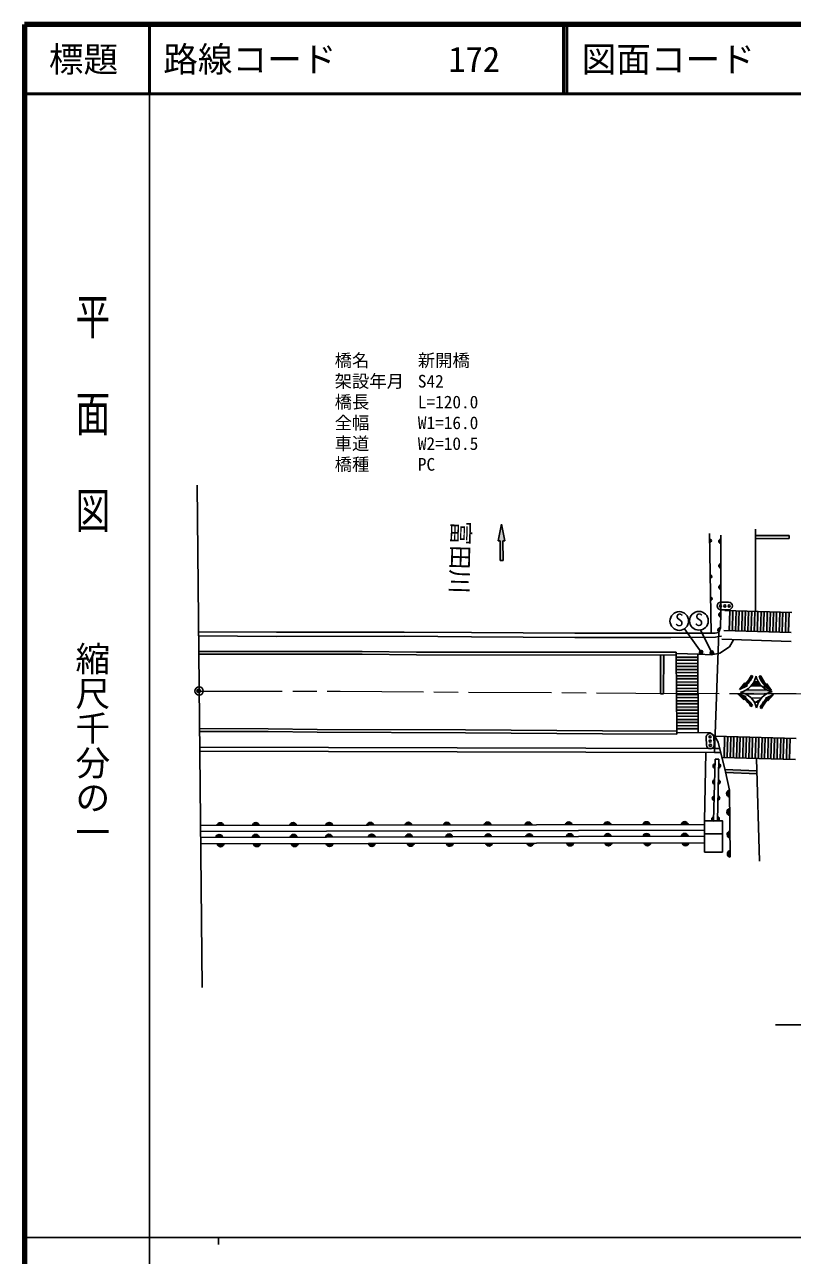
# Model space of a CAD drawing. Units: millimetres at full size, sheet at 1:1000; details may follow other scales. Extents: x 40000 to 680000, y 20000 to 380000.
# Drawn here: x 40000 to 150796, y 202409 to 380000 of the extents above; entities that cross this region are included whole.
import ezdxf
from ezdxf.enums import TextEntityAlignment as Align

# ---------------------------------------------------------------- set-up
doc = ezdxf.new("R2010")
doc.units = ezdxf.units.MM
doc.header["$LTSCALE"] = 1000
doc.header["$PDMODE"] = 32
doc.header["$PDSIZE"] = 500
doc.linetypes.add('CHAIN', pattern=[18.5, 12, -1.5, 3.5, -1.5])
for name, color, linetype, lineweight in [('M-BGD', 7, 'Continuous', 25), ('M-BGD-EXST', 7, 'Continuous', 25), ('M-BMK', 2, 'CHAIN', 13), ('M-BMK-OTRS', 5, 'Continuous', 25), ('M-BMK-SRVR', 3, 'Continuous', 25), ('M-STR-HTXT', 7, 'Continuous', 13), ('M-STR-STR1', 1, 'Continuous', 25), ('M-STR-STRC', 7, 'Continuous', 25), ('M-TTL', 2, 'Continuous', 140), ('M-TTL-BAND', 7, 'Continuous', 25), ('M-TTL-LINE', 7, 'Continuous', 50)]:
    doc.layers.add(name, color=color, linetype=linetype, lineweight=lineweight)
for name, color, linetype in [('M-BMK-HTXT', 7, 'Continuous'), ('M-OTRS', 6, 'Continuous'), ('M-TTL-TXT', 7, 'Continuous')]:
    doc.layers.add(name, color=color, linetype=linetype)
doc.styles.add('@ＭＳ ゴシック', font='')
doc.styles.add('ＭＳ ゴシック', font='')
doc.styles.get('@ＭＳ ゴシック').set_extended_font_data('@MS Gothic')
doc.styles.get('ＭＳ ゴシック').set_extended_font_data('MS Gothic')

msp = doc.modelspace()

# ---------------------------------------------------------------- hatches: boundary and pattern name
at = {"layer": 'M-BGD'}
for points in [[(108620, 305501), (108643, 302690), (109040, 302693), (109018, 305504), (109293, 305506), (108800, 307900), (108345, 305499)], [(138873, 305324, 0.4608), (139105, 305528, 0.4608), (138867, 305726)], [(140447, 305761, 0.84072), (140447, 305135)], [(140448, 302213, 0.84072), (140448, 301587)], [(138944, 300152, 0.4608), (139177, 300356, 0.4608), (138939, 300553)], [(140448, 299147, 0.84072), (140449, 298521)], [(138989, 296966, 0.4608), (139221, 297170, 0.4608), (138983, 297367)], [(140449, 295158, 0.84072), (140442, 294532)], [(140424, 292976, 0.84072), (140193, 292394)], [(139614, 273331, 0.84072), (139600, 272705)], [(140151, 272732, 0.84072), (140165, 273357)], [(139563, 271030, 0.84072), (139549, 270404)], [(140099, 270414, 0.84072), (140113, 271039)], [(139510, 268669, 0.84072), (139496, 268044)], [(140047, 268078, 0.84072), (140061, 268704)], [(141704, 269538, 0.82183), (141716, 268547)], [(141738, 266882, 0.82183), (141751, 265891)], [(68729, 264432, 0.82183), (67738, 264430)], [(73858, 264444, 0.82183), (72867, 264442)], [(79234, 264456, 0.82183), (78244, 264454)], [(84452, 264468, 0.82183), (83461, 264466)], [(90384, 264482, 0.82183), (89393, 264480)], [(95874, 264495, 0.82183), (94883, 264492)], [(101430, 264507, 0.82183), (100439, 264505)], [(107306, 264521, 0.82183), (106315, 264519)], [(113198, 264534, 0.82183), (112207, 264532)], [(119014, 264548, 0.82183), (118024, 264545)], [(124590, 264561, 0.82183), (123599, 264558)], [(130240, 264574, 0.82183), (129249, 264571)], [(135754, 264586, 0.82183), (134763, 264584)], [(139443, 265681, 0.84072), (139429, 265056)], [(139980, 265096, 0.84072), (139994, 265721)], [(68578, 262732, 0.82183), (67587, 262730)], [(73845, 262744, 0.82183), (72854, 262742)], [(79312, 262756, 0.82183), (78321, 262754)], [(84413, 262768, 0.82183), (83422, 262766)], [(90582, 262782, 0.82183), (89591, 262780)], [(95958, 262795, 0.82183), (94968, 262792)], [(101762, 262808, 0.82183), (100771, 262806)], [(107396, 262821, 0.82183), (106405, 262819)], [(113328, 262835, 0.82183), (112337, 262832)], [(119172, 262848, 0.82183), (118181, 262846)], [(124638, 262861, 0.82183), (123647, 262858)], [(130240, 262874, 0.82183), (129249, 262871)], [(135758, 262886, 0.82183), (134767, 262884)], [(141780, 263630, 0.82183), (141793, 262640)], [(67794, 261780, 0.82183), (68785, 261782)], [(73020, 261792, 0.82183), (74010, 261794)], [(78487, 261805, 0.82183), (79478, 261807)], [(83519, 261816, 0.82183), (84510, 261818)], [(89606, 261830, 0.82183), (90597, 261832)], [(95216, 261843, 0.82183), (96207, 261845)], [(100872, 261856, 0.82183), (101863, 261858)], [(106529, 261869, 0.82183), (107520, 261871)], [(112489, 261883, 0.82183), (113480, 261885)], [(118223, 261896, 0.82183), (119214, 261898)], [(123744, 261909, 0.82183), (124734, 261911)], [(129373, 261922, 0.82183), (130364, 261924)], [(134873, 261934, 0.82183), (135864, 261936)], [(141817, 260843, 0.82183), (141830, 259852)]]:
    msp.add_hatch(color=256, dxfattribs=at).paths.add_polyline_path(points)
at = {"layer": 'M-BGD-EXST'}
for points in [[(137871, 289463, 0.41421), (137621, 289713, 0.41421), (137371, 289463, 1)], [(139426, 289370, 0.41421), (139176, 289620, 0.41421), (138926, 289370, 1)]]:
    msp.add_hatch(color=256, dxfattribs=at).paths.add_polyline_path(points)
at = {"layer": 'M-STR-STRC'}
for points in [[(150327, 306281), (145480, 306274), (145480, 305824), (150328, 305831)], [(142222, 295419), (141772, 295431), (141690, 292558), (142140, 292545)], [(143121, 295393), (142671, 295406), (142590, 292532), (143040, 292519)], [(144021, 295368), (143571, 295380), (143489, 292506), (143939, 292494)], [(144920, 295342), (144471, 295355), (144389, 292481), (144839, 292468)], [(145820, 295316), (145370, 295329), (145289, 292455), (145738, 292443)], [(146720, 295291), (146270, 295304), (146188, 292430), (146638, 292417)], [(147619, 295265), (147170, 295278), (147088, 292404), (147538, 292392)], [(148519, 295240), (148069, 295253), (147988, 292379), (148437, 292366)], [(149419, 295214), (148969, 295227), (148887, 292353), (149337, 292340)], [(150318, 295189), (149868, 295202), (149787, 292328), (150237, 292315)], [(132222, 289038), (131772, 289038), (131770, 283455), (132220, 283455)], [(137133, 288750), (134033, 288729), (134036, 288279), (137136, 288300)], [(137139, 287850), (134039, 287829), (134042, 287379), (137142, 287400)], [(137145, 286950), (134046, 286929), (134049, 286479), (137149, 286500)], [(137152, 286050), (134052, 286029), (134055, 285579), (137155, 285600)], [(145070, 285977), (145035, 285904), (144998, 285830), (144960, 285758), (144921, 285686), (144881, 285615), (144839, 285545), (144796, 285475), (144752, 285406), (144707, 285338), (144661, 285271), (144613, 285204), (144564, 285139), (144514, 285074), (144463, 285010), (144411, 284947), (144358, 284885), (144304, 284824), (144249, 284763), (144192, 284704), (144279, 284596), (143179, 284057), (143948, 285010), (144043, 284891), (144098, 284952), (144152, 285014), (144204, 285076), (144256, 285139), (144307, 285204), (144356, 285269), (144404, 285335), (144452, 285401), (144498, 285469), (144542, 285537), (144586, 285607), (144628, 285677), (144669, 285747), (144709, 285819), (144748, 285891), (144785, 285963), (144821, 286037), (144848, 286092), (145074, 285987)], [(146708, 284523), (146802, 284625), (146795, 284633), (146743, 284696), (146692, 284760), (146643, 284825), (146594, 284891), (146547, 284958), (146501, 285026), (146456, 285094), (146412, 285163), (146370, 285233), (146328, 285303), (146288, 285374), (146249, 285446), (146212, 285519), (146176, 285592), (146141, 285666), (146107, 285741), (146074, 285816), (146043, 285891), (146014, 285967), (146247, 286057), (146277, 285980), (146308, 285905), (146340, 285830), (146374, 285755), (146409, 285681), (146445, 285608), (146483, 285535), (146522, 285463), (146562, 285392), (146603, 285322), (146646, 285252), (146690, 285183), (146735, 285115), (146781, 285047), (146828, 284980), (146876, 284914), (146926, 284850), (146964, 284801), (147067, 284913), (147766, 283907)], [(137158, 285150), (134058, 285129), (134061, 284679), (137161, 284700)], [(137164, 284250), (134064, 284229), (134067, 283779), (137167, 283800)], [(145875, 285175, 0.06093), (146313, 284597), (145875, 285175), (145246, 285164, -0.06093), (144828, 284572), (146313, 284597)], [(137170, 283350), (134070, 283329), (134074, 282879), (137173, 282900)], [(137177, 282450), (134077, 282429), (134080, 281979), (137180, 282000)], [(142907, 283435), (144066, 283038), (143994, 282920), (144002, 282913), (144065, 282861), (144127, 282808), (144189, 282754), (144249, 282699), (144309, 282643), (144367, 282586), (144425, 282527), (144481, 282468), (144536, 282408), (144591, 282347), (144644, 282285), (144696, 282222), (144747, 282158), (144797, 282093), (144846, 282028), (144893, 281961), (144940, 281894), (144985, 281826), (145029, 281757), (144817, 281624), (144773, 281693), (144728, 281761), (144682, 281828), (144634, 281895), (144585, 281960), (144535, 282025), (144484, 282089), (144432, 282152), (144379, 282214), (144325, 282275), (144269, 282335), (144213, 282395), (144155, 282453), (144097, 282510), (144037, 282566), (143977, 282621), (143916, 282675), (143869, 282715), (143790, 282586)], [(147883, 283746), (147082, 284025), (144078, 283974, -0.07135), (143287, 283668, -0.07135), (144088, 283389), (147092, 283440)], [(146342, 282842, 0.06093), (145924, 282250), (145295, 282239)], [(147173, 282526), (147117, 282466), (147062, 282405), (147009, 282344), (146956, 282281), (146904, 282218), (146854, 282154), (146804, 282089), (146756, 282023), (146709, 281956), (146663, 281888), (146618, 281820), (146575, 281750), (146533, 281680), (146491, 281610), (146452, 281538), (146413, 281466), (146376, 281394), (146348, 281338), (146124, 281448), (146128, 281457), (146165, 281530), (146203, 281603), (146242, 281675), (146282, 281746), (146323, 281816), (146366, 281886), (146410, 281955), (146455, 282023), (146502, 282090), (146549, 282157), (146598, 282222), (146648, 282287), (146699, 282351), (146751, 282414), (146804, 282476), (146858, 282538), (146913, 282598), (146970, 282657), (147027, 282715), (146942, 282825), (148051, 283346), (147266, 282406)], [(137183, 281550), (134083, 281529), (134086, 281079), (137186, 281100)], [(137189, 280650), (134089, 280629), (134092, 280179), (137192, 280200)], [(137195, 279750), (134095, 279729), (134098, 279279), (137198, 279300)], [(137201, 278850), (134102, 278829), (134105, 278379), (137205, 278400)], [(141466, 277276), (141016, 277288), (140934, 274239), (141383, 274227)], [(142365, 277252), (141916, 277264), (141833, 274215), (142283, 274203)], [(143265, 277227), (142815, 277240), (142733, 274191), (143183, 274179)], [(144165, 277203), (143715, 277215), (143633, 274166), (144082, 274154)], [(145064, 277179), (144615, 277191), (144532, 274142), (144982, 274130)], [(145964, 277155), (145514, 277167), (145432, 274118), (145882, 274106)], [(146864, 277130), (146414, 277142), (146332, 274094), (146781, 274081)], [(147763, 277106), (147314, 277118), (147231, 274069), (147681, 274057)], [(148663, 277082), (148213, 277094), (148131, 274045), (148581, 274033)], [(149563, 277057), (149113, 277070), (149031, 274021), (149480, 274008)], [(150462, 277033), (150013, 277045), (149930, 273996), (150380, 273984)], [(145668, 272329), (141071, 272539), (141156, 272197), (141180, 272083), (145682, 271878)]]:
    msp.add_hatch(color=256, dxfattribs=at).paths.add_polyline_path(points)

# ---------------------------------------------------------------- linework, layer by layer
at = {"layer": 'M-BGD'}
for p, q in [((108345, 305499), (108800, 307900)), ((108800, 307900), (109293, 305506)), ((108345, 305499), (108620, 305501)), ((108643, 302690), (108620, 305501)), ((109018, 305504), (109293, 305506)), ((109040, 302693), (109018, 305504)), ((138856, 306556), (139055, 292207)), ((109040, 302693), (108643, 302690)), ((140144, 291688), (140590, 291766)), ((140167, 292327), (140424, 292976)), ((134031, 289038), (134031, 289438)), ((134107, 278033), (134105, 277633)), ((139580, 275554), (140318, 275544)), ((138130, 265096), (138285, 274964)), ((139430, 265096), (139630, 274029)), ((139559, 274961), (140466, 274953)), ((139630, 274029), (140180, 274017)), ((139980, 265096), (140180, 274017)), ((138130, 264592), (65376, 264424)), ((138130, 263742), (65385, 263574)), ((138130, 262892), (65393, 262725)), ((138130, 263244), (140730, 263244)), ((138130, 261942), (65402, 261775)), ((148355, 235657), (154005, 235657))]:
    msp.add_line(p, q, dxfattribs=at)
for points in [[(140424, 292976), (140449, 295158), (140447, 306316)], [(65129, 289553), (68028, 289560), (88702, 289540), (96570, 289447), (134031, 289438)], [(134031, 289238), (137287, 289156), (139060, 289088), (140340, 289318), (141708, 290240), (142287, 291243)], [(65133, 289153), (68028, 289160), (88699, 289140), (96567, 289047), (134031, 289038)], [(65238, 278420), (75146, 278407), (82213, 278302), (103611, 278231), (123379, 278080), (134107, 278033)], [(65242, 278020), (75143, 278007), (82210, 277902), (103609, 277831), (123377, 277680), (134105, 277633)], [(139638, 277230), (139581, 277327), (138918, 277813), (137208, 277869), (134106, 277821)], [(139638, 277230), (140085, 276476), (141156, 272197), (141704, 269538), (141830, 259856)]]:
    msp.add_lwpolyline(points, dxfattribs=at)
msp.add_lwpolyline([(140730, 260596), (140730, 265096), (138130, 265096), (138130, 260596)], close=True, dxfattribs=at)
for centre, radius, start, end in [((138902, 305525), 203, 261.83216, 99.75555), ((140502, 305448), 318, 99.90442, 260.12215), ((140502, 301900), 318, 99.90442, 260.12215), ((138973, 300353), 203, 261.83216, 99.75555), ((140503, 298834), 318, 99.90442, 260.12215), ((139017, 297167), 203, 261.83216, 99.75555), ((140500, 294844), 318, 99.22088, 259.43861), ((140359, 292665), 318, 78.27151, 238.48924), ((139662, 273017), 318, 98.60833, 258.82606), ((140103, 273046), 318, 278.60833, 78.82606), ((139610, 270716), 318, 98.60833, 258.82606), ((140052, 270728), 318, 278.60833, 78.82606), ((139557, 268355), 318, 98.60833, 258.82606), ((139999, 268392), 318, 278.60833, 78.82606), ((141808, 269044), 505, 101.91665, 259.57484), ((141842, 266388), 505, 101.91665, 259.57484), ((68234, 264333), 505, 11.30259, 168.96078), ((73363, 264345), 505, 11.30259, 168.96078), ((78739, 264357), 505, 11.30259, 168.96078), ((83957, 264369), 505, 11.30259, 168.96078), ((89889, 264383), 505, 11.30259, 168.96078), ((95379, 264396), 505, 11.30259, 168.96078), ((100934, 264408), 505, 11.30259, 168.96078), ((106811, 264422), 505, 11.30259, 168.96078), ((112702, 264435), 505, 11.30259, 168.96078), ((118519, 264449), 505, 11.30259, 168.96078), ((124095, 264462), 505, 11.30259, 168.96078), ((129745, 264475), 505, 11.30259, 168.96078), ((135258, 264487), 505, 11.30259, 168.96078), ((139491, 265367), 318, 98.60833, 258.82606), ((139932, 265410), 318, 278.60833, 78.82606), ((68083, 262633), 505, 11.30259, 168.96078), ((73350, 262645), 505, 11.30259, 168.96078), ((78817, 262658), 505, 11.30259, 168.96078), ((83918, 262669), 505, 11.30259, 168.96078), ((90087, 262683), 505, 11.30259, 168.96078), ((95463, 262696), 505, 11.30259, 168.96078), ((101266, 262709), 505, 11.30259, 168.96078), ((106900, 262722), 505, 11.30259, 168.96078), ((112833, 262736), 505, 11.30259, 168.96078), ((118677, 262749), 505, 11.30259, 168.96078), ((124142, 262762), 505, 11.30259, 168.96078), ((129744, 262775), 505, 11.30259, 168.96078), ((135262, 262787), 505, 11.30259, 168.96078), ((141885, 263136), 505, 101.91665, 259.57484), ((68289, 261879), 505, 191.30259, 348.96078), ((73515, 261891), 505, 191.30259, 348.96078), ((78982, 261904), 505, 191.30259, 348.96078), ((84015, 261915), 505, 191.30259, 348.96078), ((90101, 261929), 505, 191.30259, 348.96078), ((95711, 261942), 505, 191.30259, 348.96078), ((101367, 261955), 505, 191.30259, 348.96078), ((107025, 261968), 505, 191.30259, 348.96078), ((112985, 261982), 505, 191.30259, 348.96078), ((118719, 261995), 505, 191.30259, 348.96078), ((124239, 262008), 505, 191.30259, 348.96078), ((129869, 262021), 505, 191.30259, 348.96078), ((135369, 262033), 505, 191.30259, 348.96078), ((141921, 260349), 505, 101.91665, 259.57484)]:
    msp.add_arc(centre, radius, start, end, dxfattribs=at)
at = {"layer": 'M-BGD-EXST'}
for p, q in [((137621, 289463), (135208, 292812)), ((139176, 289370), (137558, 292649))]:
    msp.add_line(p, q, dxfattribs=at)
for centre, radius in [((134475, 293946), 1350), ((137312, 293976), 1350), ((137621, 289463), 250), ((139176, 289370), 250)]:
    msp.add_circle(centre, radius, dxfattribs=at)
at = {"layer": 'M-BMK'}
msp.add_lwpolyline([(65185, 283840), (85545, 283804), (128215, 283542), (151324, 283475), (172792, 283321), (201590, 283170), (223665, 283006), (257480, 282808), (283288, 282602), (323962, 282418), (370475, 282130), (415219, 281900), (433801, 281790), (468490, 281584), (494710, 281386), (521670, 281107), (525477, 280999), (529795, 280764), (535849, 280358), (542786, 279694), (548512, 278990), (556931, 277827), (564093, 276823), (566189, 276482)], dxfattribs=at)
at = {"layer": 'M-BMK-OTRS'}
msp.add_line((65607, 241068), (64893, 313528), dxfattribs=at)
at = {"layer": 'M-BMK-SRVR'}
msp.add_circle((65185, 283840), 600, dxfattribs=at)
at = {"layer": 'M-OTRS'}
msp.add_point((65119, 283859), dxfattribs=at)
at = {"layer": 'M-STR-STR1'}
for p, q in [((140167, 292327), (139559, 274961)), ((139580, 275561), (65265, 275762)), ((139559, 274961), (65271, 275162))]:
    msp.add_line(p, q, dxfattribs=at)
for points in [[(65101, 292384), (76354, 292329), (94793, 292346), (104512, 292269), (119405, 292168), (133258, 292180), (139645, 292210), (140156, 292300), (140167, 292327)], [(65107, 291784), (76353, 291729), (94791, 291746), (104508, 291669), (119403, 291568), (133259, 291580), (139699, 291611), (140144, 291688)]]:
    msp.add_lwpolyline(points, dxfattribs=at)
at = {"layer": 'M-STR-STRC'}
for p, q in [((145478, 307189), (145496, 295326)), ((150327, 306281), (145480, 306274)), ((150328, 305831), (145480, 305824)), ((150327, 306281), (150328, 305831)), ((140495, 296671), (141595, 296671)), ((141595, 295571), (140495, 295571)), ((141049, 295452), (150713, 295178)), ((141690, 292558), (141772, 295431)), ((142140, 292545), (142222, 295419)), ((142590, 292532), (142671, 295406)), ((143040, 292519), (143121, 295393)), ((143489, 292506), (143571, 295380)), ((143939, 292494), (144021, 295368)), ((144389, 292481), (144471, 295355)), ((144839, 292468), (144920, 295342)), ((145289, 292455), (145370, 295329)), ((145738, 292443), (145820, 295316)), ((146188, 292430), (146270, 295304)), ((146638, 292417), (146720, 295291)), ((147088, 292404), (147170, 295278)), ((147538, 292392), (147619, 295265)), ((147988, 292379), (148069, 295253)), ((148437, 292366), (148519, 295240)), ((148887, 292353), (148969, 295227)), ((149337, 292340), (149419, 295214)), ((149787, 292328), (149868, 295202)), ((150237, 292315), (150318, 295189)), ((140602, 291318), (150641, 290992)), ((140912, 292580), (150632, 292304)), ((131770, 283455), (131772, 289038)), ((132220, 283455), (132222, 289038)), ((134107, 278033), (134031, 289038)), ((134033, 288729), (137133, 288750)), ((134036, 288279), (137136, 288300)), ((134039, 287829), (137139, 287850)), ((137208, 277869), (137130, 289160)), ((134042, 287379), (137142, 287400)), ((134046, 286929), (137145, 286950)), ((134049, 286479), (137149, 286500)), ((134052, 286029), (137152, 286050)), ((144848, 286092), (145074, 285987)), ((146247, 286057), (146014, 285967)), ((134055, 285579), (137155, 285600)), ((134058, 285129), (137158, 285150)), ((134061, 284679), (137161, 284700)), ((134064, 284229), (137164, 284250)), ((143179, 284057), (143948, 285010)), ((144043, 284891), (143948, 285010)), ((144828, 284572), (146313, 284597)), ((145246, 285164), (145875, 285175)), ((146964, 284801), (147067, 284913)), ((147766, 283907), (147067, 284913)), ((131770, 283455), (132220, 283455)), ((134067, 283779), (137167, 283800)), ((134070, 283329), (137170, 283350)), ((134074, 282879), (137173, 282900)), ((134077, 282429), (137177, 282450)), ((142907, 283435), (143790, 282586)), ((143869, 282715), (143790, 282586)), ((144078, 283974), (147082, 284025)), ((144088, 283389), (147092, 283440)), ((144857, 282817), (146342, 282842)), ((147173, 282526), (147266, 282406)), ((148051, 283346), (147266, 282406)), ((134080, 281979), (137180, 282000)), ((134083, 281529), (137183, 281550)), ((134086, 281079), (137186, 281100)), ((134089, 280629), (137189, 280650)), ((144817, 281624), (145029, 281757)), ((145295, 282239), (145924, 282250)), ((146348, 281338), (146124, 281448)), ((134092, 280179), (137192, 280200)), ((134095, 279729), (137195, 279750)), ((134098, 279279), (137198, 279300)), ((134102, 278829), (137201, 278850)), ((134105, 278379), (137205, 278400)), ((138394, 276050), (138360, 277150)), ((139460, 277184), (139494, 276084)), ((139581, 277327), (151346, 277009)), ((140934, 274239), (141016, 277288)), ((141383, 274227), (141466, 277276)), ((141833, 274215), (141916, 277264)), ((142283, 274203), (142365, 277252)), ((142733, 274191), (142815, 277240)), ((143183, 274179), (143265, 277227)), ((143633, 274166), (143715, 277215)), ((144082, 274154), (144165, 277203)), ((144532, 274142), (144615, 277191)), ((144982, 274130), (145064, 277179)), ((145432, 274118), (145514, 277167)), ((145882, 274106), (145964, 277155)), ((146332, 274094), (146414, 277142)), ((146781, 274081), (146864, 277130)), ((147231, 274069), (147314, 277118)), ((147681, 274057), (147763, 277106)), ((148131, 274045), (148213, 277094)), ((148581, 274033), (148663, 277082)), ((149031, 274021), (149113, 277070)), ((149480, 274008), (149563, 277057)), ((149930, 273996), (150013, 277045)), ((150380, 273984), (150462, 277033)), ((140643, 274247), (151263, 273960)), ((146060, 259275), (145615, 274113)), ((145668, 272329), (141071, 272539)), ((145682, 271878), (141180, 272083))]:
    msp.add_line(p, q, dxfattribs=at)
for points in [[(143179, 284057), (144279, 284596), (144192, 284704)], [(147766, 283907), (146708, 284523), (146802, 284625)], [(142907, 283435), (144066, 283038), (143994, 282920)], [(148051, 283346), (146942, 282825), (147027, 282715)]]:
    msp.add_lwpolyline(points, dxfattribs=at)
for centre in [(140429, 296115), (141049, 296115), (141669, 296115), (138914, 277241), (138933, 276622), (138952, 276002)]:
    msp.add_circle(centre, 150, dxfattribs=at)
for centre, radius, start, end in [((140495, 296121), 550, 90, 180), ((141595, 296121), 550, 0, 90), ((140495, 296121), 550, 180, 270), ((141595, 296121), 550, 270, 0), ((142616, 286577), 2985, 282.99241, 348.94743), ((140601, 288069), 4684, 317.28953, 335.04242), ((140827, 287963), 4684, 315.91375, 335.04242), ((148455, 286676), 2985, 192.99241, 258.94743), ((150391, 287635), 4684, 200.8552, 219.98387), ((150625, 287724), 4684, 200.8552, 218.60809), ((142715, 280738), 2985, 12.99241, 78.94743), ((140850, 279133), 4684, 32.11989, 49.87278), ((141062, 279266), 4684, 32.11989, 51.24856), ((148554, 280837), 2985, 102.99241, 168.94743), ((150337, 279401), 4684, 134.96069, 154.08936), ((150562, 279291), 4684, 136.33647, 154.08936), ((138910, 277167), 550, 91.77699, 181.77699), ((138910, 277167), 550, 1.77699, 91.77699), ((138944, 276067), 550, 181.77699, 271.77699), ((138944, 276067), 550, 271.77699, 1.77699)]:
    msp.add_arc(centre, radius, start, end, dxfattribs=at)
at = {"layer": 'M-TTL'}
for p, q in [((40000, 380000), (40000, 20000)), ((680000, 380000), (40000, 380000))]:
    msp.add_line(p, q, dxfattribs=at)
at = {"layer": 'M-TTL-BAND'}
for p, q in [((58000, 370000), (58000, 20000)), ((40000, 205000), (579000, 205000)), ((68000, 205000), (68000, 204000))]:
    msp.add_line(p, q, dxfattribs=at)
at = {"layer": 'M-TTL-LINE'}
for p, q in [((58000, 380000), (58000, 370000)), ((117750, 380000), (117750, 370000)), ((118250, 380000), (118250, 370000)), ((40000, 370000), (680000, 370000))]:
    msp.add_line(p, q, dxfattribs=at)

# ---------------------------------------------------------------- texts
at = {"layer": 'M-BGD-EXST', "style": 'ＭＳ ゴシック'}
for p in [(133820, 292653), (136657, 292684)]:
    msp.add_text('S', height=1833, rotation=358.508, dxfattribs=at).set_placement(p, align=Align.BOTTOM_LEFT)
at = {"layer": 'M-BMK-HTXT', "style": 'ＭＳ ゴシック'}
msp.add_text('富田川', height=2566, rotation=268.483, dxfattribs=at).set_placement((100953, 308445), align=Align.BOTTOM_LEFT)
at = {"layer": 'M-STR-HTXT', "style": 'ＭＳ ゴシック'}
for s, p in [('橋名', (84743, 330081)), ('新開橋', (96743, 330081)), ('架設年月', (84743, 327081)), ('S42', (96743, 327081)), ('橋長', (84743, 324081)), ('L=120.0', (96743, 324081)), ('全幅', (84743, 321081)), ('W1=16.0', (96743, 321081)), ('車道', (84743, 318081)), ('W2=10.5', (96743, 318081)), ('橋種', (84743, 315081)), ('PC', (96743, 315081))]:
    msp.add_text(s, height=1833, dxfattribs=at).set_placement(p, align=Align.BOTTOM_LEFT)
at = {"layer": 'M-TTL-BAND', "style": '@ＭＳ ゴシック', "width": 1.4}
msp.add_text('平  面  図', height=3666, rotation=270, dxfattribs=at).set_placement((49777, 306475), align=Align.MIDDLE_RIGHT)
at = {"layer": 'M-TTL-BAND', "style": '@ＭＳ ゴシック'}
msp.add_text('縮尺千分の一', height=3666, rotation=270, dxfattribs=at).set_placement((49777, 261030), align=Align.MIDDLE_RIGHT)
at = {"layer": 'M-TTL-TXT', "style": 'ＭＳ ゴシック'}
msp.add_text('標題', height=3666, dxfattribs=at).set_placement((48500, 375000), align=Align.MIDDLE_CENTER)
for s, p in [('路線コード', (60000, 375000)), ('172', (101142, 375000)), ('図面コード', (120380, 375000))]:
    msp.add_text(s, height=3666, dxfattribs=at).set_placement(p, align=Align.MIDDLE_LEFT)

doc.saveas('drawing.dxf')
